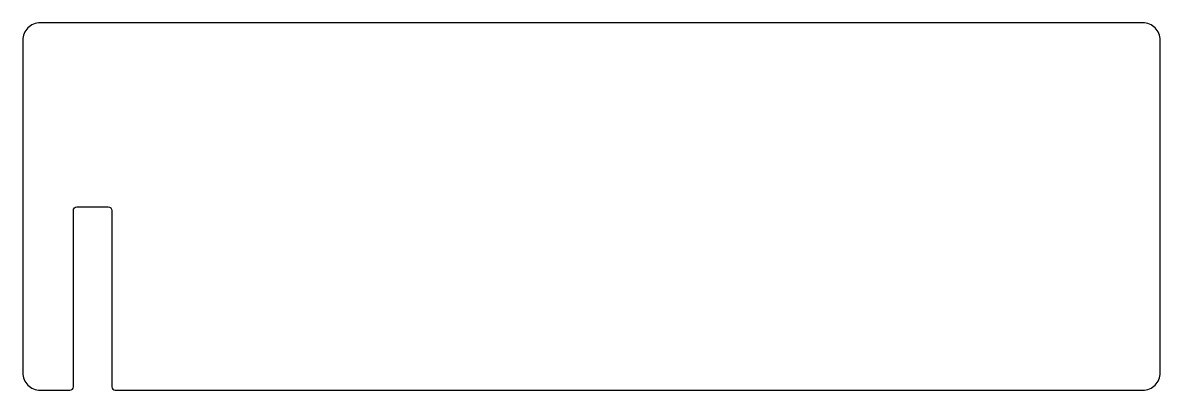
# Model space of a CAD drawing. Header units: millimetres. Extents: x -326 to 0, y 0 to 105.
import ezdxf

# ---------------------------------------------------------------- set-up
doc = ezdxf.new("R2010")
doc.units = ezdxf.units.MM
doc.layers.get('0').update_dxf_attribs({"linetype": 'CONTINUOUS'})

msp = doc.modelspace()

# ---------------------------------------------------------------- linework, layer by layer
msp.add_lwpolyline([(-320.75, 105.25, 0.414214), (-325.75, 100.25), (-325.75, 5, 0.414214), (-320.75, 0), (-312.25, 0, 0.414214), (-311.25, 1), (-311.25, 51.5, -0.414214), (-310.25, 52.5), (-301.25, 52.5, -0.414214), (-300.25, 51.5), (-300.25, 1, 0.414214), (-299.25, 0), (-5, 0, 0.414214), (0, 5), (0, 100.25, 0.414214), (-5, 105.25)], format="xyb", close=True)

doc.saveas('drawing.dxf')
